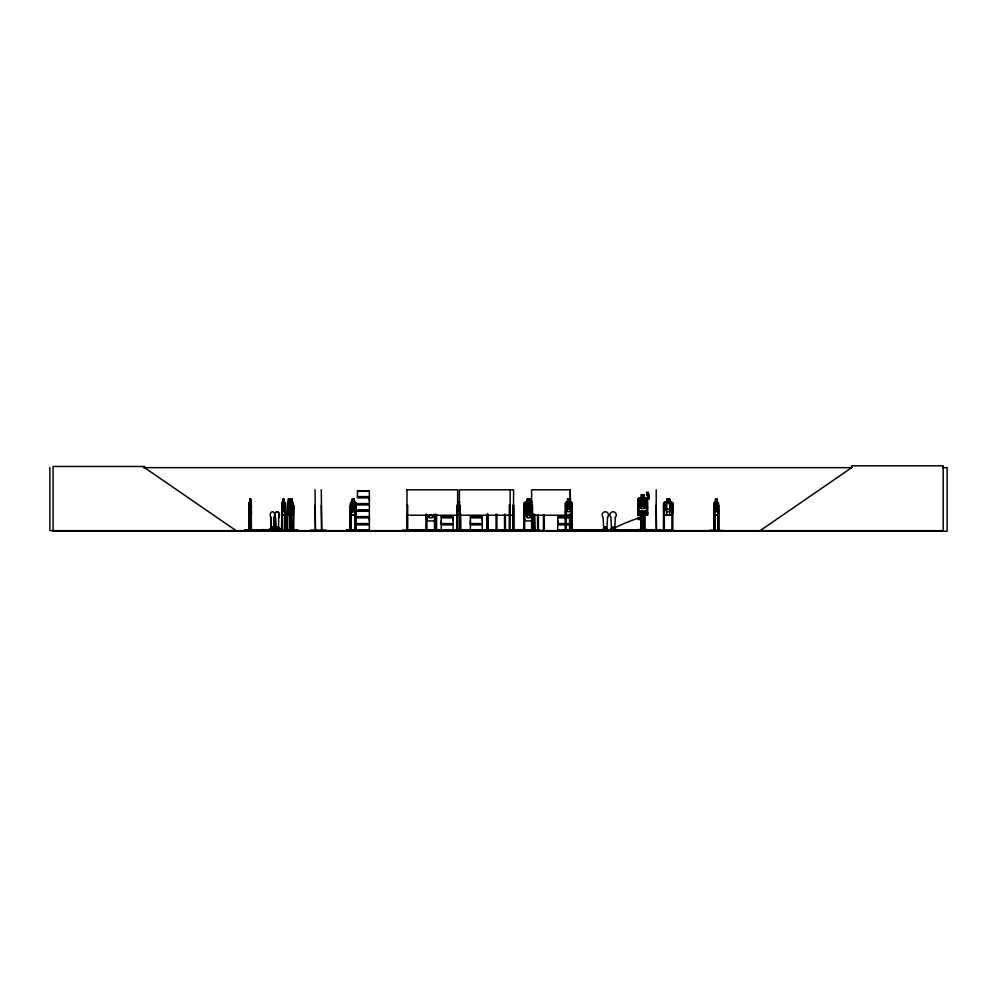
<?xml version="1.0" encoding="UTF-8"?>
<svg xmlns="http://www.w3.org/2000/svg" width="997" height="997" viewBox="0 0 997 997"><rect width="100%" height="100%" fill="white"/><g stroke="black" fill="none" stroke-linecap="round" stroke-linejoin="round"><path stroke-width="1.5" d="M369.351 520.683L369.351 517.755L357.474 517.755M369.351 500.693L369.351 497.777L357.474 497.777M441.272 523.599L441.272 517.755L453.161 517.755L453.149 523.599L441.272 523.599L441.285 520.683M453.149 520.683L453.149 517.755M470.385 523.599L470.385 517.755L482.274 517.755L482.261 523.599L470.385 523.599L470.397 520.683M482.261 520.683L482.261 517.755M568.826 523.599L557.734 523.599L557.747 520.683M641.196 500.17L641.096 497.229L644.224 497.266L644.224 500.07L647.34 501.042L647.34 508.57L646.268 511.374L638.927 511.361L637.968 508.62L637.968 501.055L638.965 500.045L641.096 500.083M644.112 500.158L644.224 497.266M647.24 508.557L647.24 501.03L646.48 500.993M310.441 530.18L326.206 530.142M402.377 530.18L411.911 530.142M441.173 530.18L427.003 529.993M539.551 530.641L524.846 529.993M539.551 530.18L528.535 530.653M651.614 530.18L661.148 530.641L661.148 529.868L569.387 529.731L569.399 530.653M648.997 498.874L648.175 493.303L648 494.948L646.916 495.011L647.028 492.082L647.913 498.936L648.997 498.874L648.711 494.263L647.639 494.325L647.614 495.447L648.698 495.397L648.711 494.263M648 494.948L648.112 492.032L648.698 495.397M646.916 495.011L647.09 493.353L647.527 495.509M647.527 514.863L637.993 514.913M638.217 513.991L639.675 514.265L638.217 513.991L637.993 515.063M270.848 517.194L271.184 529.432L273.614 529.432L273.963 517.194A3.178 2.293 -90 0 0 274.1 512.695A3.178 2.293 -90 0 0 270.848 512.695A3.178 2.293 -90 0 0 270.848 517.194L271.321 529.432M273.614 529.432L274.1 517.194M277.154 527.824L278.499 527.862L278.736 517.194A3.178 2.293 -90 0 0 278.736 512.695A3.178 2.293 -90 0 0 275.484 512.695A3.178 2.293 -90 0 0 275.346 517.194L275.833 529.432L275.484 517.194A3.178 2.293 -90 0 1 275.484 512.695A3.178 2.293 -90 0 1 278.599 512.695A3.178 2.293 -90 0 1 278.599 517.194L278.736 517.194M272.355 527.774L274.138 527.725M277.976 528.049L277.365 527.961M277.565 527.388L278.562 527.675M251.194 514.838L251.169 502.338M251.543 511.723L251.294 514.838L249.287 514.838M273.839 527.949L272.355 527.675L274.013 527.725M272.63 527.288C272.343 528.572 273.39 526.703 273.39 527.862M273.926 527.675L273.402 528.061M272.355 527.575L273.677 527.799L272.929 527.5M277.378 528.049L277.228 527.301L278.362 528.049M277.353 527.301L278.487 527.55L277.203 527.301M278.425 527.338L277.889 527.887L278.213 527.301M298.215 530.641L244.228 530.529L255.93 530.18M292.906 514.739L293.23 511.723M292.931 514.838L293.367 511.735M605.428 527.301L605.416 528.049L604.967 527.475M613.205 527.388L613.467 527.862M284.668 514.838L284.668 502.239M285.142 511.735L284.768 514.838L282.114 514.838M290.214 514.838L290.65 511.723M441.247 530.416L441.285 524.771L453.161 524.771L453.161 530.404L431.639 530.13L453.149 530.242M470.36 530.641L483.582 530.13L470.397 530.242M276.742 530.628L298.078 530.591M251.144 509.218L250.733 511.723L249.985 511.723L249.985 502.338M717.927 514.838L718.525 511.735L718.027 514.838L714.463 514.838L714.002 503.348L714.475 502.239L715.572 502.239M277.702 527.849L277.203 528.049M709.939 530.18L722.912 530.578M718.326 530.578L718.363 505.255M355.306 514.838L356.041 503.335L355.381 502.239L354.085 502.239M290.102 509.218L289.554 511.723L288.532 511.723L288.507 499.111M249.1 530.653L249.038 503.348L249.948 502.239M249.138 503.348L249.4 502.239M272.455 527.949L273.066 527.849M357.474 524.771L369.364 524.771L369.364 530.404L346.308 530.529L359.68 530.578M572.041 511.735L571.206 514.838L566.022 514.838M350.994 514.165L354.496 502.239M533.831 531.127L548.014 531.139M474.248 530.591L490.923 530.18M480.691 530.591L481.14 529.731M281.777 530.653L282.226 502.239M288.507 502.239L287.348 503.398L287.597 530.653L287.61 529.731M287.759 502.239L287.323 530.653M528.472 530.578L543.652 530.529M646.442 510.564L647.502 507.448M434.331 520.833L435.377 517.804L434.405 520.933L427.065 520.933L426.105 517.817M528.572 506.14L528.672 506.04M532.174 520.833L533.221 517.804M672.85 511.723L671.804 514.739L664.613 514.739L663.678 511.723L663.578 503.348L664.575 502.239L666.806 502.239M673.012 511.723L671.878 514.838L664.538 514.838L663.578 511.735M290.214 530.653L290.476 502.239M290.463 514.838L290.488 502.338M354.109 511.723L355.007 509.218L355.007 503.385L354.022 499.21L352.327 499.21L351.517 509.218L352.415 511.723L354.134 511.723L355.044 509.218M406.701 530.529L406.739 529.731L536.685 529.868L536.685 530.653M425.856 530.578L426.043 514.215M495.833 530.578L495.908 529.731M523.724 530.18L523.948 503.348L524.945 502.239L527.077 502.239L527.077 499.111L530.205 499.111L530.092 502.338L531.663 503.385L531.85 530.653M714.026 529.731L714.026 530.653L714.562 502.239M428.149 516.446L429.109 516.733L430.255 514.701M350.371 530.653L350.458 503.348L351.044 502.239L352.377 502.239M350.545 503.348L351.118 502.239L350.72 530.653M292.233 502.338L292.171 499.111L291.087 499.111L290.563 530.653L290.439 505.255M457.386 505.878L458.757 503.485L457.66 503.485M433.807 515.299L432.249 517.804L429.333 517.804L427.775 515.299M457.573 511.723L459.131 509.218L459.131 503.385L457.573 502.338L459.654 502.338M531.663 509.218L530.092 511.723L527.176 511.723L525.618 509.218L525.618 503.385L527.176 502.338L527.176 499.21L530.092 499.21M531.663 515.299L530.092 517.804L527.176 517.804L525.618 515.299L525.618 509.467L527.176 508.433M566.296 529.731L565.287 529.731L565.299 530.653L565.336 503.348L566.109 502.239L567.617 502.239M279.584 530.603L279.983 528.584L279.721 529.906L254.11 529.906L253.923 530.641M254.11 530.242L254.995 530.653M257.538 530.242L257.55 529.906M259.232 530.641L259.357 529.906M262.199 529.906L261.326 530.641M271.72 530.641L271.894 528.584M271.907 530.242L272.617 530.429M274.86 530.628L275.346 528.584M274.885 530.653L275.334 530.242M276.543 528.584L276.593 530.429M351.517 503.385L352.415 502.338L352.352 499.111M638.192 515.1L638.068 499.111L639.065 497.989L641.196 497.977M638.18 499.161L639.114 498.101L641.295 498.089L641.171 494.861L644.299 494.836L644.324 497.964L646.343 497.952L647.452 499.048L647.527 515.013L638.092 515.063L638.018 500.905L638.878 500.893L638.927 515.075M523.948 509.442L524.945 508.32L527.077 508.32L527.077 505.192L530.205 505.192M663.678 503.398L664.613 502.338L671.903 502.363L669.772 502.226M602.936 530.628L602.674 529.906L602.412 530.641M603.285 528.584L602.699 530.641M602.948 530.242L603.858 530.628M607.347 528.584L607.435 530.242L606.126 530.616L606.812 530.653M607.46 530.641L607.31 528.584M607.734 530.653L602.674 530.242M615.872 530.628L615.261 530.641M638.965 500.095L637.968 501.055M569.948 503.348L568.726 506.239L566.907 503.373L568.29 506.95L566.969 510.726L568.764 507.635L569.972 510.651L570.683 510.551L569.2 506.962L570.62 503.485L570.085 489.814M637.98 512.882L639.04 512.882L638.99 515.088M760.138 530.653L851.662 467.668L851.662 465.811L943.174 465.811L943.174 530.653L49.85 530.653L49.85 467.668M639.738 499.136L641.295 498.089M666.806 502.338L665.248 503.385L665.248 509.218L666.806 511.723L669.722 511.723L671.293 509.218L671.293 503.385L669.722 502.338M641.196 500.133L639.638 501.067L639.625 506.314L641.196 508.545L644.112 508.532L645.67 506.277L645.682 501.042L644.224 500.07M534.08 531.127L534.143 514.427M561.959 530.591L575.568 530.18L557.747 530.242M256.678 530.641L257.288 530.641M274.449 530.653L275.085 530.641M279.098 530.653L279.796 530.641M534.417 530.591L534.367 514.427M646.654 512.819L647.514 512.832M639.114 513.131L647.514 512.981M603.571 530.653L604.182 530.653M611.385 530.653L612.058 530.603L610.102 530.616L610.575 529.906M614.052 530.641L614.613 530.653M614.339 530.641L615.548 530.653M459.118 530.591L459.281 529.731M357.437 510.427L369.376 510.663M639.077 517.879C635.363 520.783 643.439 519.537 638.915 517.879M528.634 507.834C528.435 510.526 534.579 513.106 529.27 506.962C533.383 503.323 529.831 501.503 528.597 506.239C527.538 501.491 523.849 503.36 527.986 506.95C522.74 512.832 528.809 510.925 528.622 507.635M638.84 513.069L637.98 513.031M647.464 515.038L647.352 499.098M646.816 494.014L647.9 493.964M647.601 496.244L648.686 496.182M647.576 497.366L648.661 497.304M641.283 494.961L644.199 494.948L644.212 498.064L645.782 499.098M644.212 498.064L646.305 498.051M638.08 499.123L638.94 499.123M647.414 499.073L646.554 499.073L646.667 515.038M639.015 500.145L646.206 500.145L647.24 501.08M647.34 500.843L646.48 500.855L646.567 515.013M638.018 501.042L638.878 501.042M639.002 511.262L646.193 511.274M638.055 512.483L639.114 512.483M646.53 512.433L647.576 512.433M639.04 513.455L646.455 513.418M639.04 513.605L646.455 513.567M638.068 514.751L647.601 514.689M143.418 467.668L852.136 467.668M942.477 467.668L947.15 467.668L947.15 531.189L53.065 531.189L53.065 466.471L144.59 466.471L144.59 467.668L236.102 530.653M406.838 489.814L457.66 489.814L457.561 530.653M357.462 490.736L369.376 490.736M357.487 491.322L369.351 491.322M357.387 497.005L369.438 497.005M357.387 497.366L369.438 497.366M249.848 499.111L250.758 499.111L251.144 503.385L251.194 530.653M289.591 499.111L288.407 499.111L288.407 502.239M352.265 499.111L354.197 499.111M569.835 499.111L567.542 499.111L567.542 502.239M249.873 499.21L250.733 499.21M282.899 499.21L284.02 499.21M288.445 499.21L289.554 499.21M291.124 499.21L292.233 499.21M567.617 499.21L569.761 499.21M666.806 499.21L669.722 499.21L669.772 514.838M715.534 499.21L717.005 499.21M289.379 499.734L288.719 499.734L289.379 500.781M291.298 499.734L291.959 499.734L291.298 500.781M250.658 502.239L251.281 502.239M282.126 502.239L282.961 502.239M283.958 502.239L284.756 502.239M289.491 502.239L291.186 502.239M292.171 502.239L293.33 503.398L293.355 530.653M457.673 502.239L459.704 502.239M530.205 502.239L532.224 502.239M569.761 502.239L571.269 502.239L572.041 503.335L572.041 530.653M716.955 502.239L718.525 503.335L718.476 530.653M249.312 502.338L251.269 502.338M282.139 502.338L284.743 502.338M287.672 502.338L292.993 502.338M351.069 502.338L355.356 502.338M532.174 502.338L524.983 502.338L524.048 503.398L524.048 517.804L524.995 520.833M571.231 502.338L566.072 502.338L565.336 503.348M714.5 502.338L717.99 502.338M281.777 503.348L282.213 514.838M285.042 503.335L285.067 530.653M289.99 503.335L289.491 499.111M355.244 502.239L356.016 503.335L355.854 530.653M571.966 503.335L571.194 502.239M718.438 503.335L717.915 502.239M666.806 503.385L669.722 503.385M357.474 503.61L369.364 503.61L369.364 497.777M357.387 504.021L369.438 504.021M357.387 504.382L369.438 504.382M357.474 504.794L369.364 504.794L369.364 510.414L357.462 510.414L369.351 510.265M251.443 505.255L250.87 530.653L251.518 529.731M285.005 505.255L284.843 530.653M287.597 505.255L286.986 530.653L287.672 529.731M290.127 505.255L290.775 530.653M315.027 505.255L315.364 530.653M321.271 505.255L321.607 530.653M355.057 505.255L355.829 505.255M406.838 505.255L407.698 505.255L407.673 530.653L407.599 529.731M457.66 505.255L456.8 505.255L456.701 530.653M459.38 505.255L460.24 505.255L460.34 530.653M510.202 505.255L509.342 505.255L509.243 530.653M523.886 505.255L524.746 505.255L524.646 530.653M527.176 505.305L530.092 505.305M531.625 505.255L532.498 505.255L532.572 530.653M565.374 505.255L566.209 505.255L566.284 530.653M656.2 505.255L656.537 530.653M672.85 505.255L671.99 505.255L671.891 530.653M714.076 505.255L714.774 505.255M530.205 508.32L532.224 508.32M524.995 508.433L532.186 508.433M666.806 509.218L669.722 509.218M357.462 510.925L369.376 510.963L369.351 516.583L357.474 516.583M357.487 511.299L369.351 511.299M249.038 511.735L249.387 514.838M287.31 511.735L287.747 514.838L293.031 514.838M355.418 514.838L351.019 514.838L350.608 511.723M565.411 511.735L566.097 514.838M249.312 514.739L251.269 514.739M282.139 514.739L284.743 514.739M287.672 514.739L292.993 514.739M351.069 514.739L355.356 514.739M456.776 514.739L459.654 514.739M524.983 514.739L532.174 514.739M566.072 514.739L571.231 514.739M714.5 514.739L717.99 514.739M456.8 514.838L459.729 514.838M532.248 514.838L524.908 514.838L523.948 511.735M643.713 514.776L644.772 514.776L644.772 530.653M406.838 515.225L457.66 515.225M459.38 515.225L513.58 515.225M531.625 515.225L570.209 515.225M441.272 516.583L453.161 516.583M470.385 516.583L482.274 516.583M557.734 516.583L568.826 516.583M357.387 516.994L369.438 516.994M441.185 516.994L453.249 516.994M470.31 516.994L482.361 516.994M557.659 516.994L568.901 516.994M357.387 517.356L369.438 517.356M441.185 517.356L453.249 517.356M470.31 517.356L482.361 517.356M557.659 517.356L568.901 517.356M568.826 517.755L557.734 517.755L557.734 523.599M357.474 523.599L369.364 523.599L369.364 517.755M357.387 523.998L369.438 523.998M441.185 523.998L453.249 523.998M470.31 523.998L482.361 523.998M557.659 523.998L568.901 523.998M357.387 524.36L369.438 524.36M441.185 524.36L453.249 524.36M470.31 524.36L482.361 524.36M557.659 524.36L568.901 524.36M568.826 524.771L557.734 524.771L557.635 530.591L575.581 530.578M273.265 528.584L276.805 528.584L276.805 529.906M638.018 529.507L647.552 529.544M262.099 529.644L264.205 529.644M266.735 529.644L268.854 529.644M248.639 529.731L249.325 529.731M281.378 529.731L282.139 529.731M284.332 529.731L285.092 529.731M290.812 529.731L289.865 529.731L289.878 530.653L289.94 514.215M293.006 529.731L293.766 529.731M354.994 529.731L355.904 529.731M663.416 529.731L664.476 529.731L664.476 530.653M671.891 529.731L673.05 530.529M713.989 529.731L714.849 529.731M718.002 529.731L718.849 529.731L718.812 530.653L718.775 505.255L718.077 505.255L718.027 530.653M459.742 529.993L452.326 529.993L452.326 530.653M496.967 529.993L504.382 529.993M517.156 530.18L510.339 530.529L510.302 529.731M664.476 529.993L671.891 529.993M244.228 530.18L298.053 530.18M346.308 530.18L369.351 530.242M543.402 530.267L544.399 530.267L544.399 531.189M615.523 530.242L610.737 530.628M639.339 517.954L639.214 517.879A101.956 43.644 -33.9 0 0 615.398 527.475M533.806 530.591L533.943 529.731M533.407 530.578L533.32 529.731M505.467 530.13L505.342 514.215M457.922 530.591L457.76 529.731M530.092 508.433L531.663 509.467M673.012 503.46L671.853 502.239L673.012 503.323L673.012 511.86M355.007 503.385L354.109 502.338L354.159 499.111M457.785 510.564L458.844 510.551L457.424 508.096M355.293 502.239L355.954 503.385M355.219 502.338L355.829 503.385M431.352 514.701L432.524 516.733L433.446 516.446M351.517 509.218L352.427 511.723M290.202 502.239L290.65 503.385M637.968 508.62L638.927 511.411M523.948 517.817L524.908 520.933L532.248 520.933L533.32 515.025M427.14 520.833L426.205 515.025M292.919 502.239L293.23 503.398M251.182 502.239L251.443 530.653M290.576 509.218L291.124 511.723L292.133 511.723L292.133 499.21M350.458 511.735L351.031 514.838M714.151 511.723L714.55 514.838M287.348 511.723L287.647 514.838M255.93 530.529L255.917 529.906M647.639 494.325L647.913 498.936M639.675 514.028L639.713 515.187M717.005 502.338L717.055 499.111L715.485 499.111L714.799 509.218L715.534 511.723L716.918 511.723L717.653 509.218L716.918 499.21M714.774 514.215L714.812 530.653M714.475 505.255L714.475 530.653L714.363 514.215M672.85 503.385L672.751 530.653M672.09 529.731L672.09 530.653M669.884 502.363L669.834 499.111L666.706 499.111L666.806 514.838M664.276 530.653L664.376 505.255L663.516 505.255L663.454 530.653M663.616 529.731L663.616 530.653M659.291 529.868L659.291 530.653M656.213 489.814L656.2 530.653M644.573 514.776L644.573 530.653M641.856 530.641L641.756 514.764L640.797 514.764L640.897 530.641M641.657 514.764L641.657 530.641M640.996 514.764L640.996 530.641M615.274 529.906L615.498 528.584L615.124 529.906M613.865 529.906L613.865 527.126L612.407 527.126L612.407 529.906M611.124 529.906L610.725 528.584L610.6 530.242M606.064 529.906L606.051 527.126L604.606 527.126L604.606 529.906M572.166 530.653L572.203 505.255L571.356 505.255L571.53 530.653M571.892 503.385L571.892 511.723M571.867 529.731L571.829 530.653M571.593 505.255L571.73 530.653M571.293 529.731L571.293 530.653M570.508 529.731L570.508 530.653M570.434 514.427L570.309 530.653L570.209 514.427M570.209 503.261L570.209 489.814L531.625 489.814L531.625 530.653M570.085 514.427L569.935 530.653M569.761 499.111L570.795 509.218L569.686 511.723L567.617 511.723L566.52 509.218L566.52 503.385L567.617 502.338L567.617 499.111M569.773 514.427L569.698 530.653L569.561 514.427M565.984 505.255L566.047 530.653M565.835 529.731L565.872 530.653M565.611 505.255L565.611 530.653M544.325 514.751L544.287 531.189M544.088 514.751L544.088 531.189M543.714 514.751L543.864 531.189M543.652 530.267L543.652 531.189M543.49 514.751L543.415 531.189M538.343 514.751L538.405 531.189M538.106 514.751L538.168 531.189M537.994 530.267L537.969 531.189L537.732 514.751M537.495 514.751L537.657 531.189M537.42 530.267L537.42 531.189M535.377 529.868L535.377 530.653M535.053 530.653L534.629 514.427M534.18 529.731L534.168 531.189M533.221 514.215L533.221 530.653M532.784 529.868L532.784 530.653M532.361 514.215L532.348 530.653L532.273 505.255M531.949 529.731L531.987 530.653M530.94 529.868L530.94 530.653M524.846 529.731L524.846 530.653M523.986 529.731L523.986 530.653M514.228 529.868L514.228 530.653M513.879 530.653L513.804 505.255L512.969 505.255L513.131 530.653M513.642 529.731L513.779 530.653M513.443 530.653L513.58 489.814L459.38 489.814L459.38 530.653M513.193 505.255L513.305 530.653M512.894 529.731L512.894 530.653M512.47 529.868L512.47 530.653M510.202 489.814L510.103 530.653M509.442 529.731L509.442 530.653M505.242 529.731L505.242 530.653M504.482 514.215L504.582 530.653M504.382 529.731L504.382 530.653M496.967 529.731L496.967 530.653L496.867 514.215M496.008 514.215L496.107 530.653M487.832 514.215L487.907 530.653M487.62 514.215L487.795 530.653M487.483 529.731L487.521 530.653M487.321 529.731L487.284 530.653M487.184 514.215L487.097 530.653M486.96 514.215L486.885 530.653M482.274 530.404L482.261 524.771L470.385 524.771L470.385 530.404M481.439 529.993L481.439 530.653M481.352 529.731L481.227 530.653M480.529 529.731L480.492 530.653M478.485 529.731L478.56 530.653M478.448 529.731L478.049 530.653M477.8 529.731L477.675 530.653M477.575 529.731L477.251 530.13M460.701 514.215L460.801 530.653M460.602 529.731L460.602 530.653M460.14 529.731L460.14 530.653M459.841 505.255L459.841 530.653M459.742 529.731L459.742 530.653M456.9 529.731L456.9 530.653M452.127 529.731L452.227 530.653M451.467 529.731L451.367 530.653L451.267 529.731M438.082 529.868L438.082 530.653M437.633 529.868L437.633 530.653M436.574 514.427L436.574 530.653L436.462 529.868M436.25 514.427L436.237 530.653M435.377 514.215L435.477 530.653M435.278 529.731L435.278 530.653M434.518 514.215L434.518 530.653L434.418 529.731M427.003 529.731L427.003 530.653M426.903 514.215L426.903 530.653M426.143 529.731L426.143 530.653M417.469 529.868L417.469 530.653M415.624 529.868L415.624 530.653M409.293 529.868L409.293 530.653M407.312 514.427L407.299 530.653M406.975 489.814L406.975 530.653M355.555 505.255L355.555 530.653M355.331 505.255L355.331 530.653L355.268 529.731M355.057 514.215L355.007 530.653M350.134 530.653L350.159 505.255L350.932 505.255L350.932 530.653L350.981 529.731L350.097 529.731L350.109 530.653M321.707 530.653L321.283 489.814M315.463 530.653L315.04 489.814M293.691 530.653L293.691 505.255L293.043 530.653M293.517 529.731L293.467 530.653M291.087 499.111L291.124 502.338M289.454 499.21L289.454 502.338M284.619 529.731L284.681 530.653M284.407 514.215L284.369 530.653M282.089 530.653L282.064 505.255L281.453 530.653M281.839 529.731L281.889 530.653M278.786 529.906L278.786 527.126L277.577 527.126L277.577 529.906M278.637 527.126L278.637 529.906M277.739 527.126L277.739 529.906M274.998 528.584L275.072 529.906M274.736 528.584L274.736 530.242M274.15 529.906L274.15 527.126L272.929 527.126L272.929 529.906M273.988 527.126L273.988 529.906M273.539 528.584L273.539 530.242M273.091 527.126L273.265 529.906M272.156 529.906L272.156 528.584L270.087 528.584L270.087 530.242M270.349 528.584L270.349 529.906M251.468 529.731L251.518 530.653M249.948 499.111L249.873 502.338M249.275 530.653L249.25 505.255L248.677 530.653M248.926 514.215L248.951 530.653M641.196 501.067L641.196 506.302L644.112 506.289L644.112 501.055L641.196 501.067M641.719 497.79L641.719 498.724L643.588 498.712L643.601 497.777L641.719 497.79M607.559 517.194L606.899 529.432L603.721 529.432L603.06 517.194A3.178 3.178 0 0 1 603.06 512.695A3.178 3.178 0 0 1 607.559 512.695A3.178 3.178 0 0 1 607.559 517.194M615.361 517.194L614.713 529.432L611.535 529.432L610.874 517.194A3.178 3.178 0 0 1 610.874 512.695A3.178 3.178 0 0 1 615.361 512.695A3.178 3.178 0 0 1 615.361 517.194M250.932 510.551L250.222 507.635C249.287 518.365 249.25 495.883 250.21 506.239L250.858 503.323L250.932 510.551M290.85 503.373C292.221 505.28 289.89 515.636 291.76 507.635C293.106 518.515 293.068 495.733 291.772 506.239L291.174 503.348L292.133 503.385L292.133 509.218L291.124 509.218L290.9 503.323M284.332 510.551L283.385 507.635L282.425 510.551L282.961 499.111L284.058 499.111L284.02 511.723L282.998 511.723L282.463 509.218L282.525 503.323L283.36 506.239C285.192 498.537 282.874 508.831 284.332 510.551M289.865 510.551L288.918 507.635C287.672 518.403 287.56 495.821 288.906 506.239C290.738 498.537 288.407 508.831 289.865 510.551M717.641 510.551L716.357 507.635L715.073 510.676L716.033 506.95L715.185 503.323L716.918 503.385L716.918 509.218L715.534 509.218L715.522 503.348L716.332 506.239L717.591 503.373L716.644 506.962L717.641 510.551M354.733 510.551L353.15 507.635L351.58 510.676L352.764 506.95L351.729 503.323L353.125 506.239L354.658 503.373L353.511 506.962L354.733 510.551M638.005 517.817C639.376 522.067 641.594 514.876 638.005 517.817M531.376 516.645L530.304 516.658L528.647 513.717C527.413 518.689 523.749 516.857 527.986 513.031C523.849 509.442 527.538 507.573 528.597 512.321C529.781 507.834 533.52 508.782 529.27 513.056L531.376 516.645M645.383 507.535L644.386 507.635L642.666 504.931C641.507 509.106 637.606 508.458 642.006 504.32C637.868 501.092 641.545 499.435 642.616 503.684C643.651 499.435 647.564 501.017 643.289 504.332L645.383 507.535M643.676 495.472L641.806 495.472L641.806 496.518L643.688 496.506L643.676 495.472M369.376 490.948L357.462 490.96L357.487 496.606L369.364 496.606L369.364 490.973M250.596 499.734L250.11 500.781L250.596 499.734M283.833 499.734L283.185 500.781L283.833 499.734M353.835 499.734L352.714 499.734L352.739 500.781L353.835 500.781L353.798 499.734M529.569 499.734L527.7 499.734L527.7 500.781L529.569 500.781L529.569 499.734M569.312 499.734L567.991 499.734L567.991 500.781L569.312 500.781L569.312 499.734M669.199 499.734L667.329 499.734L667.329 500.781L669.199 500.781L669.199 499.734M716.669 499.734L715.784 499.734L715.784 500.781L716.669 500.781L716.669 499.734M250.733 503.385L249.985 503.385L249.985 509.218L250.733 509.218L250.733 503.385M284.02 503.385L282.998 503.385L282.998 509.218L284.02 509.218L284.02 503.385M289.554 503.385L288.532 503.385L288.532 509.218L289.554 509.218L289.554 503.385M354.134 503.385L352.415 503.385L352.415 509.218L354.134 509.218L354.109 503.385M530.092 503.385L527.176 503.385L527.176 509.218L530.092 509.218L530.092 503.385M569.686 503.385L567.617 503.385L567.617 509.218L569.686 509.218L569.686 503.385M529.569 505.828L527.7 505.828L527.7 506.862L529.569 506.862L529.569 505.828M530.092 509.467L527.176 509.467L527.176 515.299L530.092 515.299L530.092 509.467M643.912 530.653L643.912 514.776L643.813 530.653"/></g></svg>
